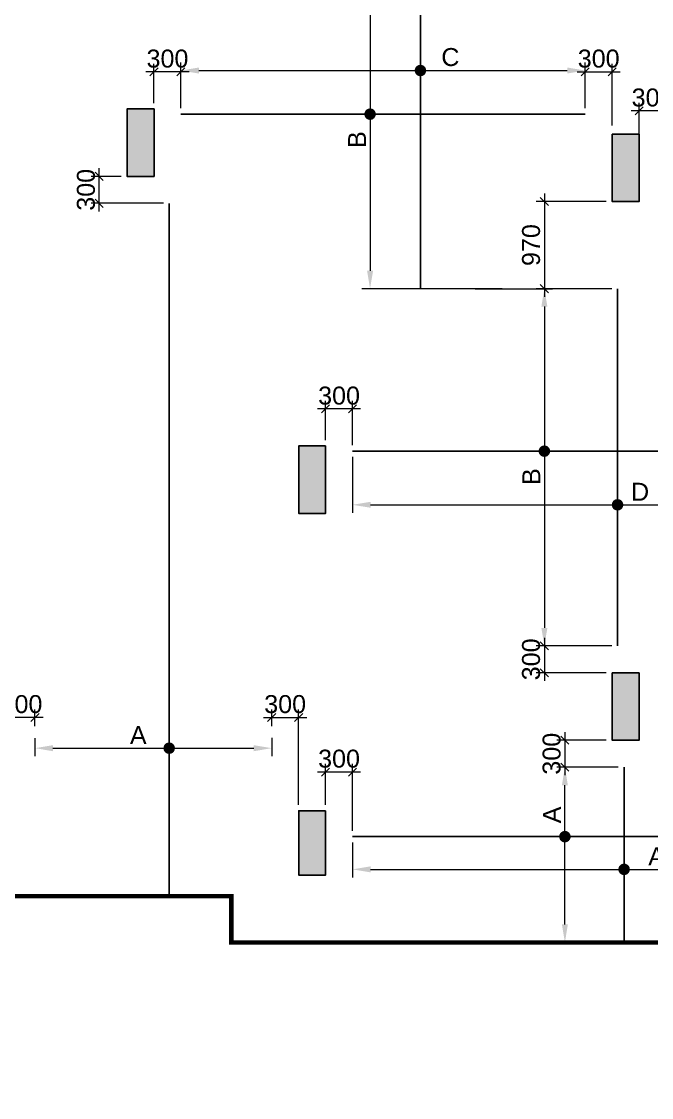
# Model space of a CAD drawing. Header units: millimetres. Extents: x 1123469 to 1883119, y -126924 to 196924.
# Drawn here: x 1707013 to 1714026, y 124283 to 136256 of the extents above; entities that cross this region are included whole.
import ezdxf

# ---------------------------------------------------------------- set-up
doc = ezdxf.new("R2010")
doc.units = ezdxf.units.MM
doc.header["$LTSCALE"] = 500
doc.header["$MEASUREMENT"] = 0
doc.header["$PDMODE"] = 34
doc.linetypes.add('CONTINOUS', pattern=[0])
doc.layers.get('Defpoints').update_dxf_attribs({"lineweight": 0})
for name, color, linetype in [('COL. DIM', 3, 'Continuous'), ('reinf.', 4, 'Continuous'), ('TOWER AREA COLUMN.', 6, 'Continuous')]:
    doc.layers.add(name, color=color, linetype=linetype)
for name, color, linetype, lineweight in [('CUT OUT', 1, 'Continuous', 13), ('dim-M', 1, 'Continuous', 15), ('FOOTING', 1, 'Continuous', 15), ('S - SUNK', 251, 'Continuous', 0), ('TOWER COL HATCH', 253, 'Continuous', 20)]:
    doc.layers.add(name, color=color, linetype=linetype, lineweight=lineweight)
doc.styles.add('3mm', font='arial.ttf')
doc.dimstyles.new('PARAMVEER', dxfattribs={"dimtxt": 200, "dimasz": 100, "dimexe": 0, "dimexo": 25, "dimgap": 10, "dimtad": 1, "dimdec": 0, "dimrnd": 5, "dimzin": 0, "dimdsep": 46, "dimtxsty": '3mm', "dimblk": 'OBLIQUE', "dimcen": 0.09, "dimdle": 75, "dimclrd": 1, "dimclre": 1, "dimclrt": 3, "dimadec": 0, "dimazin": 0, "dimtfac": 1, "dimtdec": 0, "dimtmove": 1, "dimatfit": 3, "dimfxl": 100, "dimtolj": 1, "dimtzin": 0, "dimlwd": 18, "dimlwe": 5, "dimarcsym": 0})

# ---------------------------------------------------------------- blocks, each defined once
blk = doc.blocks.new('3tgra')
at = {"layer": 'TOWER COL HATCH'}
h = blk.add_hatch(color=253, dxfattribs=at)
h.dxf.hatch_style = 1
h.paths.add_polyline_path([(1372586, 72717), (1372286, 72717), (1372286, 71967), (1372586, 71967)])
h = blk.add_hatch(color=253, dxfattribs=at)
h.dxf.hatch_style = 1
h.paths.add_polyline_path([(1377686, 72437), (1377986, 72437), (1377986, 71687), (1377686, 71687)])
h = blk.add_hatch(color=253, dxfattribs=at)
h.dxf.hatch_style = 1
h.paths.add_polyline_path([(1374496, 68967), (1374196, 68967), (1374196, 68217), (1374496, 68217)])
h = blk.add_hatch(color=253, dxfattribs=at)
h.dxf.hatch_style = 1
h.paths.add_polyline_path([(1377686, 66442), (1377986, 66442), (1377986, 65692), (1377686, 65692)])
h = blk.add_hatch(color=253, dxfattribs=at)
h.dxf.hatch_style = 1
h.paths.add_polyline_path([(1374496, 64907), (1374196, 64907), (1374196, 64192), (1374496, 64192)])
at = {"layer": 'TOWER AREA COLUMN.', "color": 4}
for points in [[(1372586, 72717), (1372286, 72717), (1372286, 71967), (1372586, 71967)], [(1377686, 72437), (1377986, 72437), (1377986, 71687), (1377686, 71687)], [(1374496, 68967), (1374196, 68967), (1374196, 68217), (1374496, 68217)], [(1377686, 66442), (1377986, 66442), (1377986, 65692), (1377686, 65692)], [(1374496, 64907), (1374196, 64907), (1374196, 64192), (1374496, 64192)]]:
    blk.add_lwpolyline(points, close=True, dxfattribs=at)
blk = doc.blocks.new('_Oblique')
at = {"color": 0, "linetype": 'ByBlock', "lineweight": -2}
blk.add_line((-0.5, -0.5), (0.5, 0.5), dxfattribs=at)
blk = doc.blocks.new('*D2624')
at = {"layer": 'COL. DIM', "color": 1, "linetype": 'CONTINOUS', "lineweight": 5, "ltscale": 10, "transparency": 16777216}
for p, q in [((1726903, 142855), (1726903, 142349)), ((1727203, 141672), (1727203, 142529))]:
    blk.add_line(p, q, dxfattribs=at)
at = {"layer": 'COL. DIM', "color": 1, "lineweight": 18, "ltscale": 10, "transparency": 16777216}
blk.add_line((1726813, 142439), (1727293, 142439), dxfattribs=at)
at = {"layer": 'Defpoints', "color": 0, "ltscale": 10, "transparency": 16777216}
for p in [(1726903, 142920), (1727203, 142439), (1727203, 141607), (1405056, 139394), (1364891, 126979), (1364891, 124333)]:
    blk.add_point(p, dxfattribs=at)
at = {"layer": 'S - SUNK', "color": 1, "lineweight": 18, "ltscale": 10, "transparency": 16777216}
blk.add_line((1405131, 124333), (1364816, 124333), dxfattribs=at)
at = {"layer": 'S - SUNK', "color": 1, "lineweight": 5, "ltscale": 10, "transparency": 16777216}
for p, q in [((1364891, 124333), (1364891, 124333)), ((1405056, 124333), (1405056, 124333))]:
    blk.add_line(p, q, dxfattribs=at)
at = {"layer": 'COL. DIM', "color": 1, "lineweight": 18, "ltscale": 10, "transparency": 16777216, "xscale": 90, "yscale": 90, "zscale": 90, "rotation": 180}
blk.add_blockref('_Oblique', (1726903, 142439), dxfattribs=at)
at = {"layer": 'COL. DIM', "color": 1, "lineweight": 18, "ltscale": 10, "transparency": 16777216, "xscale": 90, "yscale": 90, "zscale": 90}
blk.add_blockref('_Oblique', (1727203, 142439), dxfattribs=at)
at = {"layer": 'S - SUNK', "color": 1, "lineweight": 18, "ltscale": 10, "transparency": 16777216, "xscale": 100, "yscale": 100, "zscale": 100, "rotation": 180}
blk.add_blockref('_Oblique', (1364891, 124333), dxfattribs=at)
at = {"layer": 'S - SUNK', "color": 1, "lineweight": 18, "ltscale": 10, "transparency": 16777216, "xscale": 100, "yscale": 100, "zscale": 100}
blk.add_blockref('_Oblique', (1405056, 124333), dxfattribs=at)
at = {"layer": 'COL. DIM', "color": 3, "ltscale": 10, "transparency": 16777216, "insert": (1727053, 142587), "char_height": 200, "attachment_point": 5, "style": '3mm'}
blk.add_mtext('\\A1;300', dxfattribs=at)
at = {"layer": 'S - SUNK', "color": 3, "ltscale": 10, "transparency": 16777216, "insert": (1384973, 124445), "char_height": 200, "attachment_point": 5, "style": '3mm'}
blk.add_mtext('\\A1;40165', dxfattribs=at)
blk = doc.blocks.new('*D2625')
at = {"layer": 'COL. DIM', "color": 1, "lineweight": 18, "ltscale": 10, "transparency": 16777216}
blk.add_line((1725456, 141997), (1725456, 141517), dxfattribs=at)
at = {"layer": 'COL. DIM', "color": 1, "linetype": 'CONTINOUS', "lineweight": 5, "ltscale": 10, "transparency": 16777216}
for p, q in [((1725012, 141907), (1725546, 141907)), ((1724393, 141607), (1725546, 141607))]:
    blk.add_line(p, q, dxfattribs=at)
at = {"layer": 'Defpoints', "color": 0, "ltscale": 10, "transparency": 16777216}
for p in [(1358872, 158914), (1431761, 158914), (1724947, 141907), (1724328, 141607), (1725456, 141607), (1442851, 126979)]:
    blk.add_point(p, dxfattribs=at)
at = {"layer": 'S - SUNK', "color": 1, "lineweight": 18, "ltscale": 10, "transparency": 16777216}
blk.add_line((1358872, 126904), (1358872, 158989), dxfattribs=at)
at = {"layer": 'S - SUNK', "color": 1, "lineweight": 5, "ltscale": 10, "transparency": 16777216}
for p, q in [((1358872, 158914), (1358872, 158914)), ((1358872, 126979), (1358872, 126979))]:
    blk.add_line(p, q, dxfattribs=at)
at = {"layer": 'COL. DIM', "color": 1, "lineweight": 18, "ltscale": 10, "transparency": 16777216, "xscale": 90, "yscale": 90, "zscale": 90}
for p, rotation in [((1725456, 141907), 90), ((1725456, 141607), 270)]:
    blk.add_blockref('_Oblique', p, dxfattribs=dict(at, rotation=rotation))
at = {"layer": 'S - SUNK', "color": 1, "lineweight": 18, "ltscale": 10, "transparency": 16777216, "xscale": 100, "yscale": 100, "zscale": 100}
for p, rotation in [((1358872, 158914), 90), ((1358872, 126979), 270)]:
    blk.add_blockref('_Oblique', p, dxfattribs=dict(at, rotation=rotation))
at = {"layer": 'COL. DIM', "color": 3, "ltscale": 10, "transparency": 16777216, "insert": (1725308, 141757), "char_height": 200, "attachment_point": 5, "rotation": 90, "style": '3mm'}
blk.add_mtext('\\A1;300', dxfattribs=at)
at = {"layer": 'S - SUNK', "color": 3, "ltscale": 10, "transparency": 16777216, "insert": (1358760, 142947), "char_height": 200, "attachment_point": 5, "rotation": 90, "style": '3mm'}
blk.add_mtext('\\A1;31935', dxfattribs=at)
blk = doc.blocks.new('*D2650')
at = {"layer": 'COL. DIM', "color": 1, "linetype": 'CONTINOUS', "lineweight": 5, "ltscale": 10, "transparency": 16777216}
for p, q in [((1706863, 127938), (1706863, 128602)), ((1707163, 128413), (1707163, 128602))]:
    blk.add_line(p, q, dxfattribs=at)
at = {"layer": 'COL. DIM', "color": 1, "lineweight": 18, "ltscale": 10, "transparency": 16777216}
blk.add_line((1707253, 128512), (1706773, 128512), dxfattribs=at)
at = {"layer": 'Defpoints', "color": 0, "ltscale": 10, "transparency": 16777216}
for p in [(1706863, 128512), (1707163, 128348), (1706863, 127873)]:
    blk.add_point(p, dxfattribs=at)
at = {"layer": 'COL. DIM', "color": 1, "lineweight": 18, "ltscale": 10, "transparency": 16777216, "xscale": 90, "yscale": 90, "zscale": 90, "rotation": 180}
blk.add_blockref('_Oblique', (1706863, 128512), dxfattribs=at)
at = {"layer": 'COL. DIM', "color": 1, "lineweight": 18, "ltscale": 10, "transparency": 16777216, "xscale": 90, "yscale": 90, "zscale": 90}
blk.add_blockref('_Oblique', (1707163, 128512), dxfattribs=at)
at = {"layer": 'COL. DIM', "color": 3, "ltscale": 10, "transparency": 16777216, "insert": (1707013, 128659), "char_height": 200, "attachment_point": 5, "style": '3mm'}
blk.add_mtext('\\A1;300', dxfattribs=at)
blk = doc.blocks.new('*D2651')
at = {"layer": 'COL. DIM', "color": 1, "linetype": 'CONTINOUS', "lineweight": 5, "ltscale": 10, "transparency": 16777216}
for p, q in [((1709798, 128415), (1709798, 128602)), ((1710098, 127538), (1710098, 128602))]:
    blk.add_line(p, q, dxfattribs=at)
at = {"layer": 'COL. DIM', "color": 1, "lineweight": 18, "ltscale": 10, "transparency": 16777216}
blk.add_line((1709708, 128512), (1710188, 128512), dxfattribs=at)
at = {"layer": 'Defpoints', "color": 0, "ltscale": 10, "transparency": 16777216}
for p in [(1710098, 128512), (1709798, 128350), (1710098, 127473)]:
    blk.add_point(p, dxfattribs=at)
at = {"layer": 'COL. DIM', "color": 1, "lineweight": 18, "ltscale": 10, "transparency": 16777216, "xscale": 90, "yscale": 90, "zscale": 90, "rotation": 180}
blk.add_blockref('_Oblique', (1709798, 128512), dxfattribs=at)
at = {"layer": 'COL. DIM', "color": 1, "lineweight": 18, "ltscale": 10, "transparency": 16777216, "xscale": 90, "yscale": 90, "zscale": 90}
blk.add_blockref('_Oblique', (1710098, 128512), dxfattribs=at)
at = {"layer": 'COL. DIM', "color": 3, "ltscale": 10, "transparency": 16777216, "insert": (1709948, 128659), "char_height": 200, "attachment_point": 5, "style": '3mm'}
blk.add_mtext('\\A1;300', dxfattribs=at)
blk = doc.blocks.new('*D2652')
at = {"layer": 'COL. DIM', "color": 1, "lineweight": 18, "ltscale": 10, "transparency": 16777216}
blk.add_line((1707879, 134143), (1707879, 134623), dxfattribs=at)
at = {"layer": 'COL. DIM', "color": 1, "linetype": 'CONTINOUS', "lineweight": 5, "ltscale": 10, "transparency": 16777216}
for p, q in [((1708123, 134533), (1707789, 134533)), ((1708592, 134233), (1707789, 134233))]:
    blk.add_line(p, q, dxfattribs=at)
at = {"layer": 'Defpoints', "color": 0, "ltscale": 10, "transparency": 16777216}
for p in [(1707879, 134533), (1708188, 134533), (1708657, 134233)]:
    blk.add_point(p, dxfattribs=at)
at = {"layer": 'COL. DIM', "color": 1, "lineweight": 18, "ltscale": 10, "transparency": 16777216, "xscale": 90, "yscale": 90, "zscale": 90}
for p, rotation in [((1707879, 134533), 90), ((1707879, 134233), 270)]:
    blk.add_blockref('_Oblique', p, dxfattribs=dict(at, rotation=rotation))
at = {"layer": 'COL. DIM', "color": 3, "ltscale": 10, "transparency": 16777216, "insert": (1707731, 134383), "char_height": 200, "attachment_point": 5, "rotation": 90, "style": '3mm'}
blk.add_mtext('\\A1;300', dxfattribs=at)
blk = doc.blocks.new('*D2657')
at = {"layer": 'COL. DIM', "color": 1, "linetype": 'CONTINOUS', "lineweight": 5, "ltscale": 10, "transparency": 16777216}
for p, q in [((1708488, 135348), (1708488, 135785)), ((1708788, 135290), (1708788, 135785))]:
    blk.add_line(p, q, dxfattribs=at)
at = {"layer": 'COL. DIM', "color": 1, "lineweight": 18, "ltscale": 10, "transparency": 16777216}
blk.add_line((1708878, 135695), (1708398, 135695), dxfattribs=at)
at = {"layer": 'Defpoints', "color": 0, "ltscale": 10, "transparency": 16777216}
for p in [(1708488, 135695), (1708488, 135283), (1708788, 135225)]:
    blk.add_point(p, dxfattribs=at)
at = {"layer": 'COL. DIM', "color": 1, "lineweight": 18, "ltscale": 10, "transparency": 16777216, "xscale": 90, "yscale": 90, "zscale": 90, "rotation": 180}
blk.add_blockref('_Oblique', (1708488, 135695), dxfattribs=at)
at = {"layer": 'COL. DIM', "color": 1, "lineweight": 18, "ltscale": 10, "transparency": 16777216, "xscale": 90, "yscale": 90, "zscale": 90}
blk.add_blockref('_Oblique', (1708788, 135695), dxfattribs=at)
at = {"layer": 'COL. DIM', "color": 3, "ltscale": 10, "transparency": 16777216, "insert": (1708638, 135842), "char_height": 200, "attachment_point": 5, "style": '3mm'}
blk.add_mtext('\\A1;300', dxfattribs=at)
blk = doc.blocks.new('*D2658')
at = {"layer": 'COL. DIM', "color": 1, "linetype": 'CONTINOUS', "lineweight": 5, "ltscale": 10, "transparency": 16777216}
for p, q in [((1711458, 137198), (1710803, 137198)), ((1712365, 133283), (1710803, 133283))]:
    blk.add_line(p, q, dxfattribs=at)
at = {"layer": 'COL. DIM', "color": 1, "lineweight": 18, "ltscale": 10, "transparency": 16777216}
blk.add_line((1710893, 136998), (1710893, 133483), dxfattribs=at)
at = {"layer": 'COL. DIM', "color": 1, "ltscale": 10, "transparency": 16777216}
for points in [[(1710860, 136998), (1710927, 136998), (1710893, 137198)], [(1710860, 133483), (1710927, 133483), (1710893, 133283)]]:
    blk.add_solid(points, dxfattribs=at)
at = {"layer": 'Defpoints', "color": 0, "ltscale": 10, "transparency": 16777216}
for p in [(1711523, 137198), (1710893, 133283), (1712430, 133283)]:
    blk.add_point(p, dxfattribs=at)
at = {"layer": 'COL. DIM', "color": 3, "ltscale": 10, "transparency": 16777216, "insert": (1710748, 134942), "char_height": 200, "attachment_point": 5, "rotation": 90, "style": '3mm'}
blk.add_mtext('\\A1;B', dxfattribs=at)
blk = doc.blocks.new('*D2659')
at = {"layer": 'COL. DIM', "color": 1, "linetype": 'CONTINOUS', "lineweight": 5, "ltscale": 10, "transparency": 16777216}
for p, q in [((1713288, 135290), (1713288, 135785)), ((1713588, 135098), (1713588, 135785))]:
    blk.add_line(p, q, dxfattribs=at)
at = {"layer": 'COL. DIM', "color": 1, "lineweight": 18, "ltscale": 10, "transparency": 16777216}
blk.add_line((1713198, 135695), (1713678, 135695), dxfattribs=at)
at = {"layer": 'Defpoints', "color": 0, "ltscale": 10, "transparency": 16777216}
for p in [(1713588, 135695), (1713288, 135225), (1713588, 135033)]:
    blk.add_point(p, dxfattribs=at)
at = {"layer": 'COL. DIM', "color": 1, "lineweight": 18, "ltscale": 10, "transparency": 16777216, "xscale": 90, "yscale": 90, "zscale": 90, "rotation": 180}
blk.add_blockref('_Oblique', (1713288, 135695), dxfattribs=at)
at = {"layer": 'COL. DIM', "color": 1, "lineweight": 18, "ltscale": 10, "transparency": 16777216, "xscale": 90, "yscale": 90, "zscale": 90}
blk.add_blockref('_Oblique', (1713588, 135695), dxfattribs=at)
at = {"layer": 'COL. DIM', "color": 3, "ltscale": 10, "transparency": 16777216, "insert": (1713438, 135842), "char_height": 200, "attachment_point": 5, "style": '3mm'}
blk.add_mtext('\\A1;300', dxfattribs=at)
blk = doc.blocks.new('*D2660')
at = {"layer": 'COL. DIM', "color": 1, "lineweight": 18, "ltscale": 10, "transparency": 16777216}
blk.add_line((1710788, 131945), (1710308, 131945), dxfattribs=at)
at = {"layer": 'COL. DIM', "color": 1, "linetype": 'CONTINOUS', "lineweight": 5, "ltscale": 10, "transparency": 16777216}
for p, q in [((1710398, 131598), (1710398, 132035)), ((1710698, 131540), (1710698, 132035))]:
    blk.add_line(p, q, dxfattribs=at)
at = {"layer": 'Defpoints', "color": 0, "ltscale": 10, "transparency": 16777216}
for p in [(1710398, 131945), (1710398, 131533), (1710698, 131475)]:
    blk.add_point(p, dxfattribs=at)
at = {"layer": 'COL. DIM', "color": 1, "lineweight": 18, "ltscale": 10, "transparency": 16777216, "xscale": 90, "yscale": 90, "zscale": 90, "rotation": 180}
blk.add_blockref('_Oblique', (1710398, 131945), dxfattribs=at)
at = {"layer": 'COL. DIM', "color": 1, "lineweight": 18, "ltscale": 10, "transparency": 16777216, "xscale": 90, "yscale": 90, "zscale": 90}
blk.add_blockref('_Oblique', (1710698, 131945), dxfattribs=at)
at = {"layer": 'COL. DIM', "color": 3, "ltscale": 10, "transparency": 16777216, "insert": (1710548, 132092), "char_height": 200, "attachment_point": 5, "style": '3mm'}
blk.add_mtext('\\A1;300', dxfattribs=at)
blk = doc.blocks.new('*D2661')
at = {"layer": 'COL. DIM', "color": 1, "linetype": 'CONTINOUS', "lineweight": 5, "ltscale": 10, "transparency": 16777216}
for p, q in [((1713583, 133283), (1712743, 133283)), ((1713583, 129308), (1712743, 129308))]:
    blk.add_line(p, q, dxfattribs=at)
at = {"layer": 'COL. DIM', "color": 1, "lineweight": 18, "ltscale": 10, "transparency": 16777216}
blk.add_line((1712833, 133083), (1712833, 129508), dxfattribs=at)
at = {"layer": 'COL. DIM', "color": 1, "ltscale": 10, "transparency": 16777216}
for points in [[(1712800, 133083), (1712867, 133083), (1712833, 133283)], [(1712800, 129508), (1712867, 129508), (1712833, 129308)]]:
    blk.add_solid(points, dxfattribs=at)
at = {"layer": 'Defpoints', "color": 0, "ltscale": 10, "transparency": 16777216}
for p in [(1713648, 133283), (1712833, 129308), (1713648, 129308)]:
    blk.add_point(p, dxfattribs=at)
at = {"layer": 'COL. DIM', "color": 3, "ltscale": 10, "transparency": 16777216, "insert": (1712688, 131192), "char_height": 200, "attachment_point": 5, "rotation": 90, "style": '3mm'}
blk.add_mtext('\\A1;B', dxfattribs=at)
blk = doc.blocks.new('*D2662')
at = {"layer": 'COL. DIM', "color": 1, "linetype": 'CONTINOUS', "lineweight": 5, "ltscale": 10, "transparency": 16777216}
for p, q in [((1713583, 129308), (1712743, 129308)), ((1713523, 129008), (1712743, 129008))]:
    blk.add_line(p, q, dxfattribs=at)
at = {"layer": 'COL. DIM', "color": 1, "lineweight": 18, "ltscale": 10, "transparency": 16777216}
blk.add_line((1712833, 129398), (1712833, 128918), dxfattribs=at)
at = {"layer": 'Defpoints', "color": 0, "ltscale": 10, "transparency": 16777216}
for p in [(1713648, 129308), (1712833, 129008), (1713588, 129008)]:
    blk.add_point(p, dxfattribs=at)
at = {"layer": 'COL. DIM', "color": 1, "lineweight": 18, "ltscale": 10, "transparency": 16777216, "xscale": 90, "yscale": 90, "zscale": 90}
for p, rotation in [((1712833, 129308), 90), ((1712833, 129008), 270)]:
    blk.add_blockref('_Oblique', p, dxfattribs=dict(at, rotation=rotation))
at = {"layer": 'COL. DIM', "color": 3, "ltscale": 10, "transparency": 16777216, "insert": (1712686, 129158), "char_height": 200, "attachment_point": 5, "rotation": 90, "style": '3mm'}
blk.add_mtext('\\A1;300', dxfattribs=at)
blk = doc.blocks.new('*D2721')
at = {"layer": 'COL. DIM', "color": 1, "lineweight": 18, "ltscale": 10, "transparency": 16777216}
blk.add_line((1712833, 134343), (1712833, 133193), dxfattribs=at)
at = {"layer": 'COL. DIM', "color": 1, "linetype": 'CONTINOUS', "lineweight": 5, "ltscale": 10, "transparency": 16777216}
for p, q in [((1713523, 134253), (1712743, 134253)), ((1712062, 133283), (1712923, 133283))]:
    blk.add_line(p, q, dxfattribs=at)
at = {"layer": 'Defpoints', "color": 0, "ltscale": 10, "transparency": 16777216}
for p in [(1713588, 134253), (1711997, 133283), (1712833, 133283)]:
    blk.add_point(p, dxfattribs=at)
at = {"layer": 'COL. DIM', "color": 1, "lineweight": 18, "ltscale": 10, "transparency": 16777216, "xscale": 90, "yscale": 90, "zscale": 90}
for p, rotation in [((1712833, 134253), 90), ((1712833, 133283), 270)]:
    blk.add_blockref('_Oblique', p, dxfattribs=dict(at, rotation=rotation))
at = {"layer": 'COL. DIM', "color": 3, "ltscale": 10, "transparency": 16777216, "insert": (1712686, 133768), "char_height": 200, "attachment_point": 5, "rotation": 90, "style": '3mm'}
blk.add_mtext('\\A1;970', dxfattribs=at)
blk = doc.blocks.new('*D2664')
at = {"layer": 'COL. DIM', "color": 1, "linetype": 'CONTINOUS', "lineweight": 5, "ltscale": 10, "transparency": 16777216}
for p, q in [((1713888, 134915), (1713888, 135352)), ((1714188, 134858), (1714188, 135352))]:
    blk.add_line(p, q, dxfattribs=at)
at = {"layer": 'COL. DIM', "color": 1, "lineweight": 18, "ltscale": 10, "transparency": 16777216}
blk.add_line((1714278, 135262), (1713798, 135262), dxfattribs=at)
at = {"layer": 'Defpoints', "color": 0, "ltscale": 10, "transparency": 16777216}
for p in [(1713888, 135262), (1713888, 134850), (1714188, 134793)]:
    blk.add_point(p, dxfattribs=at)
at = {"layer": 'COL. DIM', "color": 1, "lineweight": 18, "ltscale": 10, "transparency": 16777216, "xscale": 90, "yscale": 90, "zscale": 90, "rotation": 180}
blk.add_blockref('_Oblique', (1713888, 135262), dxfattribs=at)
at = {"layer": 'COL. DIM', "color": 1, "lineweight": 18, "ltscale": 10, "transparency": 16777216, "xscale": 90, "yscale": 90, "zscale": 90}
blk.add_blockref('_Oblique', (1714188, 135262), dxfattribs=at)
at = {"layer": 'COL. DIM', "color": 3, "ltscale": 10, "transparency": 16777216, "insert": (1714038, 135409), "char_height": 200, "attachment_point": 5, "style": '3mm'}
blk.add_mtext('\\A1;300', dxfattribs=at)
blk = doc.blocks.new('*D2667')
at = {"layer": 'COL. DIM', "color": 1, "linetype": 'CONTINOUS', "lineweight": 5, "ltscale": 10, "transparency": 16777216}
for p, q in [((1710398, 127538), (1710398, 127994)), ((1710698, 127250), (1710698, 127994))]:
    blk.add_line(p, q, dxfattribs=at)
at = {"layer": 'COL. DIM', "color": 1, "lineweight": 18, "ltscale": 10, "transparency": 16777216}
blk.add_line((1710788, 127904), (1710308, 127904), dxfattribs=at)
at = {"layer": 'Defpoints', "color": 0, "ltscale": 10, "transparency": 16777216}
for p in [(1710398, 127904), (1710398, 127473), (1710698, 127185)]:
    blk.add_point(p, dxfattribs=at)
at = {"layer": 'COL. DIM', "color": 1, "lineweight": 18, "ltscale": 10, "transparency": 16777216, "xscale": 90, "yscale": 90, "zscale": 90, "rotation": 180}
blk.add_blockref('_Oblique', (1710398, 127904), dxfattribs=at)
at = {"layer": 'COL. DIM', "color": 1, "lineweight": 18, "ltscale": 10, "transparency": 16777216, "xscale": 90, "yscale": 90, "zscale": 90}
blk.add_blockref('_Oblique', (1710698, 127904), dxfattribs=at)
at = {"layer": 'COL. DIM', "color": 3, "ltscale": 10, "transparency": 16777216, "insert": (1710548, 128052), "char_height": 200, "attachment_point": 5, "style": '3mm'}
blk.add_mtext('\\A1;300', dxfattribs=at)
blk = doc.blocks.new('*D2668')
at = {"layer": 'COL. DIM', "color": 1, "linetype": 'CONTINOUS', "lineweight": 5, "ltscale": 10, "transparency": 16777216}
for p, q in [((1713299, 127958), (1712972, 127958)), ((1713263, 126008), (1712972, 126008))]:
    blk.add_line(p, q, dxfattribs=at)
at = {"layer": 'COL. DIM', "color": 1, "lineweight": 18, "ltscale": 10, "transparency": 16777216}
blk.add_line((1713062, 126208), (1713062, 127758), dxfattribs=at)
at = {"layer": 'COL. DIM', "color": 1, "ltscale": 10, "transparency": 16777216}
for points in [[(1713029, 127758), (1713095, 127758), (1713062, 127958)], [(1713029, 126208), (1713095, 126208), (1713062, 126008)]]:
    blk.add_solid(points, dxfattribs=at)
at = {"layer": 'Defpoints', "color": 0, "ltscale": 10, "transparency": 16777216}
for p in [(1713062, 127958), (1713364, 127958), (1713328, 126008)]:
    blk.add_point(p, dxfattribs=at)
at = {"layer": 'COL. DIM', "color": 3, "ltscale": 10, "transparency": 16777216, "insert": (1712917, 127427), "char_height": 200, "attachment_point": 5, "rotation": 90, "style": '3mm'}
blk.add_mtext('\\A1;A', dxfattribs=at)
blk = doc.blocks.new('*D2670')
at = {"layer": 'COL. DIM', "color": 1, "linetype": 'CONTINOUS', "lineweight": 5, "ltscale": 10, "transparency": 16777216}
for p, q in [((1713523, 128258), (1712972, 128258)), ((1713656, 127958), (1712972, 127958))]:
    blk.add_line(p, q, dxfattribs=at)
at = {"layer": 'COL. DIM', "color": 1, "lineweight": 18, "ltscale": 10, "transparency": 16777216}
blk.add_line((1713062, 128348), (1713062, 127868), dxfattribs=at)
at = {"layer": 'Defpoints', "color": 0, "ltscale": 10, "transparency": 16777216}
for p in [(1713588, 128258), (1713062, 127958), (1713721, 127958)]:
    blk.add_point(p, dxfattribs=at)
at = {"layer": 'COL. DIM', "color": 1, "lineweight": 18, "ltscale": 10, "transparency": 16777216, "xscale": 90, "yscale": 90, "zscale": 90}
for p, rotation in [((1713062, 128258), 90), ((1713062, 127958), 270)]:
    blk.add_blockref('_Oblique', p, dxfattribs=dict(at, rotation=rotation))
at = {"layer": 'COL. DIM', "color": 3, "ltscale": 10, "transparency": 16777216, "insert": (1712915, 128108), "char_height": 200, "attachment_point": 5, "rotation": 90, "style": '3mm'}
blk.add_mtext('\\A1;300', dxfattribs=at)
blk = doc.blocks.new('*D2478')
at = {"layer": 'COL. DIM', "color": 1, "linetype": 'CONTINOUS', "lineweight": 5, "ltscale": 10, "transparency": 16777216}
for p, q in [((1708788, 135290), (1708788, 135800)), ((1713288, 135290), (1713288, 135800))]:
    blk.add_line(p, q, dxfattribs=at)
at = {"layer": 'COL. DIM', "color": 1, "lineweight": 18, "ltscale": 10, "transparency": 16777216}
blk.add_line((1708988, 135710), (1713088, 135710), dxfattribs=at)
at = {"layer": 'COL. DIM', "color": 1, "ltscale": 10, "transparency": 16777216}
for points in [[(1708988, 135744), (1708988, 135677), (1708788, 135710)], [(1713088, 135744), (1713088, 135677), (1713288, 135710)]]:
    blk.add_solid(points, dxfattribs=at)
at = {"layer": 'Defpoints', "color": 0, "ltscale": 10, "transparency": 16777216}
for p in [(1713288, 135710), (1708788, 135225), (1713288, 135225)]:
    blk.add_point(p, dxfattribs=at)
at = {"layer": 'COL. DIM', "color": 3, "ltscale": 10, "transparency": 16777216, "insert": (1711787, 135859), "char_height": 200, "width": 21.48, "attachment_point": 5, "style": '3mm'}
blk.add_mtext('\\A1;C', dxfattribs=at)
blk = doc.blocks.new('*D2479')
at = {"layer": 'COL. DIM', "color": 1, "linetype": 'CONTINOUS', "lineweight": 5, "ltscale": 10, "transparency": 16777216}
for p, q in [((1707163, 128283), (1707163, 128080)), ((1709798, 128285), (1709798, 128080))]:
    blk.add_line(p, q, dxfattribs=at)
at = {"layer": 'COL. DIM', "color": 1, "lineweight": 18, "ltscale": 10, "transparency": 16777216}
blk.add_line((1707363, 128170), (1709598, 128170), dxfattribs=at)
at = {"layer": 'COL. DIM', "color": 1, "ltscale": 10, "transparency": 16777216}
for points in [[(1707363, 128203), (1707363, 128136), (1707163, 128170)], [(1709598, 128203), (1709598, 128136), (1709798, 128170)]]:
    blk.add_solid(points, dxfattribs=at)
at = {"layer": 'Defpoints', "color": 0, "ltscale": 10, "transparency": 16777216}
for p in [(1709798, 128350), (1707163, 128348), (1709798, 128170)]:
    blk.add_point(p, dxfattribs=at)
at = {"layer": 'COL. DIM', "color": 3, "ltscale": 10, "transparency": 16777216, "insert": (1708313, 128315), "char_height": 200, "width": 21.48, "attachment_point": 5, "style": '3mm'}
blk.add_mtext('\\A1;A', dxfattribs=at)
blk = doc.blocks.new('*D2480')
at = {"layer": 'COL. DIM', "color": 1, "linetype": 'CONTINOUS', "lineweight": 5, "ltscale": 10, "transparency": 16777216}
for p, q in [((1710698, 131410), (1710698, 130788)), ((1716778, 130903), (1716778, 130788))]:
    blk.add_line(p, q, dxfattribs=at)
at = {"layer": 'COL. DIM', "color": 1, "lineweight": 18, "ltscale": 10, "transparency": 16777216}
blk.add_line((1710898, 130878), (1716578, 130878), dxfattribs=at)
at = {"layer": 'COL. DIM', "color": 1, "ltscale": 10, "transparency": 16777216}
for points in [[(1710898, 130911), (1710898, 130845), (1710698, 130878)], [(1716578, 130911), (1716578, 130845), (1716778, 130878)]]:
    blk.add_solid(points, dxfattribs=at)
at = {"layer": 'Defpoints', "color": 0, "ltscale": 10, "transparency": 16777216}
for p in [(1710698, 131475), (1716778, 130968), (1716778, 130878)]:
    blk.add_point(p, dxfattribs=at)
at = {"layer": 'COL. DIM', "color": 3, "ltscale": 10, "transparency": 16777216, "insert": (1713899, 131023), "char_height": 200, "width": 21.48, "attachment_point": 5, "style": '3mm'}
blk.add_mtext('\\A1;D', dxfattribs=at)
blk = doc.blocks.new('*D2481')
at = {"layer": 'COL. DIM', "color": 1, "linetype": 'CONTINOUS', "lineweight": 5, "ltscale": 10, "transparency": 16777216}
for p, q in [((1710698, 127120), (1710698, 126731)), ((1716778, 127120), (1716778, 126731))]:
    blk.add_line(p, q, dxfattribs=at)
at = {"layer": 'COL. DIM', "color": 1, "lineweight": 18, "ltscale": 10, "transparency": 16777216}
blk.add_line((1710898, 126821), (1716578, 126821), dxfattribs=at)
at = {"layer": 'COL. DIM', "color": 1, "ltscale": 10, "transparency": 16777216}
for points in [[(1710898, 126855), (1710898, 126788), (1710698, 126821)], [(1716578, 126855), (1716578, 126788), (1716778, 126821)]]:
    blk.add_solid(points, dxfattribs=at)
at = {"layer": 'Defpoints', "color": 0, "ltscale": 10, "transparency": 16777216}
for p in [(1710698, 127185), (1716778, 127185), (1716778, 126821)]:
    blk.add_point(p, dxfattribs=at)
at = {"layer": 'COL. DIM', "color": 3, "ltscale": 10, "transparency": 16777216, "insert": (1714083, 126966), "char_height": 200, "width": 21.48, "attachment_point": 5, "style": '3mm'}
blk.add_mtext('\\A1;A', dxfattribs=at)
blk = doc.blocks.new('*D3556')
at = {"layer": 'COL. DIM', "color": 1, "lineweight": 18, "ltscale": 10, "transparency": 16777216}
blk.add_line((1817174, 134748), (1817174, 133598), dxfattribs=at)
at = {"layer": 'COL. DIM', "color": 1, "linetype": 'CONTINOUS', "lineweight": 5, "ltscale": 10, "transparency": 16777216}
for p, q in [((1817864, 134658), (1817084, 134658)), ((1816402, 133688), (1817264, 133688))]:
    blk.add_line(p, q, dxfattribs=at)
at = {"layer": 'Defpoints', "color": 0, "ltscale": 10, "transparency": 16777216}
for p in [(1417088, 156599), (1417241, 156599), (1417241, 155194), (1817929, 134658), (1816337, 133688), (1817174, 133688)]:
    blk.add_point(p, dxfattribs=at)
at = {"layer": 'S - SUNK', "color": 1, "lineweight": 18, "ltscale": 10, "transparency": 16777216}
blk.add_line((1417088, 155119), (1417088, 156674), dxfattribs=at)
at = {"layer": 'S - SUNK', "color": 1, "lineweight": 5, "ltscale": 10, "transparency": 16777216}
for p, q in [((1417088, 156599), (1417088, 156599)), ((1417088, 155194), (1417088, 155194))]:
    blk.add_line(p, q, dxfattribs=at)
at = {"layer": 'COL. DIM', "color": 1, "lineweight": 18, "ltscale": 10, "transparency": 16777216, "xscale": 90, "yscale": 90, "zscale": 90}
for p, rotation in [((1817174, 134658), 90), ((1817174, 133688), 270)]:
    blk.add_blockref('_Oblique', p, dxfattribs=dict(at, rotation=rotation))
at = {"layer": 'S - SUNK', "color": 1, "lineweight": 18, "ltscale": 10, "transparency": 16777216, "xscale": 100, "yscale": 100, "zscale": 100}
for p, rotation in [((1417088, 156599), 90), ((1417088, 155194), 270)]:
    blk.add_blockref('_Oblique', p, dxfattribs=dict(at, rotation=rotation))
at = {"layer": 'COL. DIM', "color": 3, "ltscale": 10, "transparency": 16777216, "insert": (1817027, 134173), "char_height": 200, "attachment_point": 5, "rotation": 90, "style": '3mm'}
blk.add_mtext('\\A1;970', dxfattribs=at)
at = {"layer": 'S - SUNK', "color": 3, "ltscale": 10, "transparency": 16777216, "insert": (1416976, 155897), "char_height": 200, "attachment_point": 5, "rotation": 90, "style": '3mm'}
blk.add_mtext('\\A1;1405', dxfattribs=at)

msp = doc.modelspace()

# ---------------------------------------------------------------- linework, layer by layer
at = {"layer": 'dim-M', "color": 4, "ltscale": 10, "const_width": 63.8}
for points in [[(1711422.1, 135710.4, 1), (1711485.8, 135710.4, 1)], [(1710861.5, 135224.8, 1), (1710925.3, 135224.8, 1)], [(1712801.6, 131474.8, 1), (1712865.4, 131474.8, 1)], [(1713616, 130877.8, 1), (1713679.7, 130877.8, 1)], [(1708625.3, 128169.7, 1), (1708689, 128169.7, 1)], [(1713030.3, 127185.2, -1), (1713094, 127185.2, -1)], [(1713689.1, 126821.2, 1), (1713752.8, 126821.2, 1)]]:
    msp.add_lwpolyline(points, format="xyb", close=True, dxfattribs=at)
at = {"layer": 'FOOTING', "color": 3, "ltscale": 10, "const_width": 50}
msp.add_lwpolyline([(1752863.3, 138937.5), (1726683.3, 138937.5), (1726683.3, 126522.5), (1718128.3, 126522.5), (1718128.3, 126007.5), (1709348.3, 126007.5), (1709348.3, 126522.5), (1700793.3, 126522.5), (1700793.3, 148172.6), (1711883.3, 148172.6), (1711883.3, 158457.3), (1720758.3, 158457.3), (1720758.3, 156957.3), (1724708.3, 156957.3), (1724708.3, 156142.5), (1726403.3, 156142.5), (1726403.3, 154737.5), (1753143.3, 154737.5)], dxfattribs=at)
at = {"layer": 'reinf.', "color": 4, "ltscale": 10}
for p, q in [((1711453.9, 137197.5), (1711453.9, 133282.5)), ((1708657.2, 134232.5), (1708657.2, 126522.5)), ((1713647.9, 133282.5), (1713647.9, 129307.5)), ((1713721, 127957.5), (1713721, 126007.5))]:
    msp.add_line(p, q, dxfattribs=at)
at = {"layer": 'reinf.', "color": 4, "ltscale": 1.4}
for p, q in [((1708788.2, 135224.8), (1713288.3, 135224.8)), ((1710698.3, 131474.8), (1716778.3, 131474.8)), ((1710698.3, 127185.2), (1716778.3, 127185.2))]:
    msp.add_line(p, q, dxfattribs=at)

# ---------------------------------------------------------------- block references
at = {"layer": 'CUT OUT', "color": 4}
msp.add_blockref('3tgra', (335902.6, 62565.7), dxfattribs=at)

# ---------------------------------------------------------------- dimensions: what is measured, and where the dimension line sits
at = {"layer": 'COL. DIM', "color": 6, "ltscale": 10}
for base, p1, p2, angle, picture, middle in [((1725455.6, 141607.5), (1724947.2, 141907.5), (1724328.3, 141607.5), 90, '*D2625', (1725455.6, 141757.5)), ((1708488.2, 135694.5), (1708788.2, 135224.8), (1708488.2, 135282.5), 180, '*D2657', (1708638.2, 135694.5)), ((1713888.3, 135262.3), (1714188.3, 134792.6), (1713888.3, 134850.3), 180, '*D2664', (1714038.3, 135262.3)), ((1707878.6, 134532.5), (1708657.2, 134232.5), (1708188.2, 134532.5), 270, '*D2652', (1707878.6, 134382.5)), ((1710398.3, 131944.5), (1710698.3, 131474.8), (1710398.3, 131532.5), 180, '*D2660', (1710548.3, 131944.5)), ((1712833.5, 129007.5), (1713647.9, 129307.5), (1713588.3, 129007.5), 90, '*D2662', (1712833.5, 129157.5)), ((1706863.3, 128511.6), (1707163.3, 128348), (1706863.3, 127872.5), 180, '*D2650', (1707013.3, 128511.6)), ((1713062.1, 127957.5), (1713588.3, 128257.5), (1713721, 127957.5), 90, '*D2670', (1713062.1, 128107.5)), ((1710398.3, 127904.4), (1710698.3, 127185.2), (1710398.3, 127472.5), 180, '*D2667', (1710548.3, 127904.4))]:
    dim = msp.add_linear_dim(base=base, p1=p1, p2=p2, angle=angle, dimstyle='PARAMVEER', override={"dimasz": 90, "dimexe": 90, "dimexo": 65, "dimgap": 45, "dimpost": '\\X', "dimdle": 90, "dimfxl": 0.18, "dimarcsym": 1}, dxfattribs=at)
    dim.commit()
    dim.dimension.update_dxf_attribs({"geometry": picture, "text_midpoint": middle, "dimtype": 160})
for base, p1, p2, picture, middle in [((1817173.9, 133687.8), (1817928.7, 134657.8), (1816337.2, 133687.8), '*D3556', (1817026.8, 134172.8)), ((1712833.5, 133282.5), (1713588.3, 134252.5), (1711996.9, 133282.5), '*D2721', (1712686.4, 133767.5))]:
    dim = msp.add_linear_dim(base=base, p1=p1, p2=p2, angle=90, dimstyle='PARAMVEER', override={"dimasz": 90, "dimexe": 90, "dimexo": 65, "dimgap": 45, "dimpost": '\\X', "dimdle": 90, "dimfxl": 0.18, "dimarcsym": 1}, dxfattribs=at)
    dim.commit()
    dim.dimension.update_dxf_attribs({"geometry": picture, "text_midpoint": middle})
for base, p1, p2, picture, middle in [((1727203.3, 142439.5), (1726903.3, 142920.3), (1727203.3, 141607.5), '*D2624', (1727053.3, 142439.5)), ((1713588.3, 135694.5), (1713288.3, 135224.8), (1713588.3, 135032.5), '*D2659', (1713438.3, 135694.5)), ((1710098.3, 128511.6), (1709798.3, 128350.5), (1710098.3, 127472.5), '*D2651', (1709948.3, 128511.6))]:
    dim = msp.add_linear_dim(base=base, p1=p1, p2=p2, dimstyle='PARAMVEER', override={"dimasz": 90, "dimexe": 90, "dimexo": 65, "dimgap": 45, "dimpost": '\\X', "dimdle": 90, "dimfxl": 0.18, "dimarcsym": 1}, dxfattribs=at)
    dim.commit()
    dim.dimension.update_dxf_attribs({"geometry": picture, "text_midpoint": middle, "dimtype": 160})
for base, p1, p2, angle, text, picture, middle in [((1710893.4, 133282.5), (1711523, 137197.5), (1712429.9, 133282.5), 90, 'B', '*D2658', (1710893.4, 134942)), ((1712833.5, 129307.5), (1713647.9, 133282.5), (1713647.9, 129307.5), 90, 'B', '*D2661', (1712833.5, 131192)), ((1713062.1, 127957.5), (1713327.9, 126007.5), (1713364.2, 127957.5), 270, 'A', '*D2668', (1713062.1, 127427.1))]:
    dim = msp.add_linear_dim(base=base, p1=p1, p2=p2, angle=angle, text=text, dimstyle='PARAMVEER', override={"dimasz": 200, "dimexe": 90, "dimexo": 65, "dimgap": 45, "dimpost": '\\X', "dimsah": 1, "dimdle": 90, "dimfxl": 0.18, "dimarcsym": 1}, dxfattribs=at)
    dim.commit()
    dim.dimension.update_dxf_attribs({"geometry": picture, "text_midpoint": middle, "dimtype": 160})
for base, p1, p2, text, picture, middle in [((1713288.3, 135710.4), (1708788.2, 135224.8), (1713288.3, 135224.8), 'C', '*D2478', (1711786.9, 135710.4)), ((1716778.3, 130877.8), (1710698.3, 131474.8), (1716778.3, 130968.2), 'D', '*D2480', (1713899.4, 130877.8)), ((1709798.3, 128169.7), (1707163.3, 128348), (1709798.3, 128350.5), 'A', '*D2479', (1708312.9, 128169.7)), ((1716778.3, 126821.2), (1710698.3, 127185.2), (1716778.3, 127185.2), 'A', '*D2481', (1714083, 126821.2))]:
    dim = msp.add_linear_dim(base=base, p1=p1, p2=p2, text=text, dimstyle='PARAMVEER', override={"dimasz": 200, "dimexe": 90, "dimexo": 65, "dimgap": 45, "dimpost": '\\X', "dimsah": 1, "dimdle": 90, "dimfxl": 0.18, "dimarcsym": 1}, dxfattribs=at)
    dim.commit()
    dim.dimension.update_dxf_attribs({"geometry": picture, "text_midpoint": middle, "dimtype": 160})
at = {"layer": 'S - SUNK', "color": 4, "ltscale": 10}
for base, p1, p2, picture, middle in [((1358872.1, 158914.1), (1442850.6, 126979.3), (1431760.6, 158914.1), '*D2625', (1358759.9, 142946.7)), ((1417087.7, 156599.2), (1417240.6, 155194.2), (1417240.6, 156599.2), '*D3556', (1416975.6, 155896.7))]:
    dim = msp.add_linear_dim(base=base, p1=p1, p2=p2, angle=90, dimstyle='PARAMVEER', override={"dimpost": '\\X', "dimfxl": 0.15, "dimfxlon": 1, "dimarcsym": 1}, dxfattribs=at)
    dim.commit()
    dim.dimension.update_dxf_attribs({"geometry": picture, "text_midpoint": middle})
dim = msp.add_linear_dim(base=(1364890.6, 124332.9), p1=(1405055.6, 139394.2), p2=(1364890.6, 126979.3), dimstyle='PARAMVEER', override={"dimpost": '\\X', "dimfxl": 0.15, "dimfxlon": 1, "dimarcsym": 1}, dxfattribs=at)
dim.commit()
dim.dimension.update_dxf_attribs({"geometry": '*D2624', "text_midpoint": (1384973.1, 124445)})

doc.saveas('drawing.dxf')
